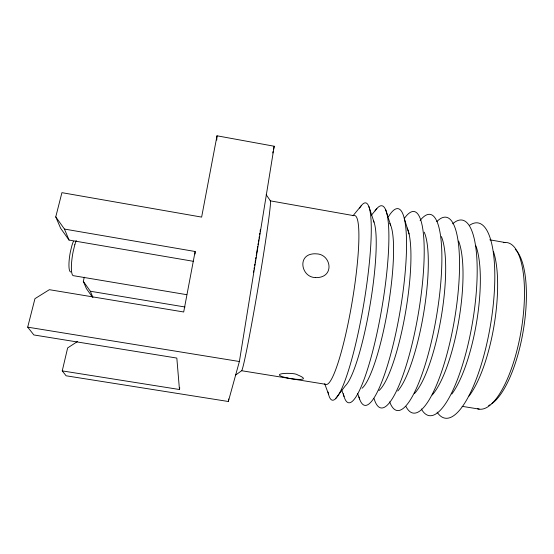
<?xml version="1.0" encoding="UTF-8"?>
<svg xmlns="http://www.w3.org/2000/svg" width="554" height="554" viewBox="0 0 554 554"><rect width="100%" height="100%" fill="white"/><g stroke="black" fill="none" stroke-linecap="round" stroke-linejoin="round"><path stroke-width="0.83" d="M195.098 254.023L195.133 251.502L64.465 229.072L55.76 216.884L61.923 192.66L201.635 217.099L217.016 135.799L274.202 146.242L239.383 361.513L228.345 401.498L66.106 375.785L62.242 370.889L67.643 347.926L77.505 341.506M216.739 140.093L217.016 135.799M228.345 401.498L228.76 398.949M62.242 370.889L179.461 389.51L179.766 387.842M195.133 251.502L183.693 311.985L49.361 289.687L34.95 298.668L27.7 327.151L33.856 334.948L176.83 358.071L179.461 389.51M272.769 152.973L273.129 151.29M273.489 149.608L274.202 146.242M92.276 296.896L86.431 288.641L83.315 281.349L84.291 277.201M74.818 244.75L73.17 251.551A20.692 4.28 -80.4 0 0 73.606 275.719L186.774 294.686M335.502 398.686L345.509 385.612A85.517 13.635 -80.4 0 0 370.155 304.485A85.517 13.635 -80.4 0 0 373.313 220.568M371.422 215.215L376.845 208.553M353.009 215.755L361.201 205.763M235.464 375.176L241.62 370.723A86.313 2.424 -80.4 0 0 259.182 281.086A86.313 2.424 -80.4 0 0 270.13 200.818L353.764 215.665A85.648 11.849 -80.4 0 1 352.946 297.02A85.648 11.849 -80.4 0 1 326.555 384.448L241.62 370.723M315.51 277.561C301.736 277.554 297.041 255.865 312.47 253.954A14.584 12.839 20.3 0 1 316.189 253.85C330.35 253.857 334.699 274.936 319.305 277.374A14.536 14.085 32.2 0 1 315.51 277.561M462.112 406.338L479.999 409.226A84.443 28.496 -80.4 0 0 522.235 323.668A84.443 28.496 -80.4 0 0 503.42 242.687M27.7 327.151L239.383 361.513M83.315 281.349L90.323 291.238L185.029 307.006M55.76 216.884L60.635 228.283L69.042 240.069L193.304 261.294M489.778 239.806L504.874 242.486M286.723 377.766C291.473 379.275 314.014 381.616 297.394 374.802C294.666 372.357 269.673 372.884 283.669 377.149M266.169 194.717L270.539 200.97M64.465 229.072L69.042 240.069M90.323 291.238L92.927 297.491M324.699 383.742L328.48 394.019M341.486 389.427L344.062 396.526M357.628 393.513L359.601 399.019M368.943 206.635L374.012 222.161M385.66 209.62L390.598 225.097M404.531 219.294L409.081 233.982M469.792 225.153A99.007 29.279 -80.4 0 1 490.138 327.116A99.007 29.279 -80.4 0 1 437.099 412.134M475.865 245.782A84.762 24.134 -80.4 0 1 476.8 320.96A84.762 24.134 -80.4 0 1 451.808 394.046M452.687 223.781A99.152 27.264 -80.4 0 1 472.52 322.359A99.152 27.264 -80.4 0 1 421.31 408.935M436.829 221.579A99.298 25.242 -80.4 0 1 454.702 318.391A99.298 25.242 -80.4 0 1 405.95 406.47M441.386 236.544A85.011 20.678 -80.4 0 1 441.074 317.954A85.011 20.678 -80.4 0 1 414.33 393.693M420.098 220.492A99.443 23.206 -80.4 0 1 436.635 315.558A99.443 23.206 -80.4 0 1 389.67 401.879M260.359 229.709A92.913 1.835 -80.4 0 1 260.103 231.392M259.833 233.096A92.913 1.835 -80.4 0 1 259.563 234.834M259.293 236.593A92.913 1.835 -80.4 0 1 259.037 238.185M258.78 239.806A92.913 1.835 -80.4 0 1 258.524 241.447M258.261 243.116A92.913 1.835 -80.4 0 1 257.991 244.799M257.714 246.502A92.913 1.835 -80.4 0 1 256.737 252.582M256.613 253.379A92.913 1.835 -80.4 0 1 256.218 255.796M255.955 257.423A92.913 1.835 -80.4 0 1 255.685 259.057M255.415 260.712A92.913 1.835 -80.4 0 1 255.145 262.367M254.868 264.036A92.913 1.835 -80.4 0 1 254.591 265.712M254.314 267.388A92.913 1.835 -80.4 0 1 254.037 269.071M253.76 270.719A92.913 1.835 -80.4 0 1 253.49 272.333M74.825 244.757A20.692 4.28 -80.4 0 1 76.237 240.512M70.864 271.959A17.444 3.684 -80.4 0 1 70.434 251.592L71.826 245.879A17.444 3.684 -80.4 0 1 73.433 241.309M388.513 216.586A99.741 19.092 -80.4 0 1 400.722 307.366A99.741 19.092 -80.4 0 1 358.937 396.934M375.065 210.894A99.893 17.015 -80.4 0 1 381.651 309.305A99.893 17.015 -80.4 0 1 343.335 393.7M389.774 223.491A85.392 15.415 -80.4 0 1 388.035 307.518A85.392 15.415 -80.4 0 1 362.032 388.278M286.854 377.745A12.984 1.385 8.2 0 1 283.856 377.149M424.219 232.188A85.136 18.933 -80.4 0 1 423.692 313.045A85.136 18.933 -80.4 0 1 397.744 391.006M404.288 218.518A99.595 21.156 -80.4 0 1 418.554 312.38A99.595 21.156 -80.4 0 1 374.082 398.651M407.121 228.026A85.268 17.174 -80.4 0 1 405.514 312.484A85.268 17.174 -80.4 0 1 379.005 390.528M359.581 208.138A100.039 14.93 -80.4 0 1 363.535 305.296A100.039 14.93 -80.4 0 1 328.03 391.969M458.601 241.08A84.887 22.409 -80.4 0 1 458.76 320.683A84.887 22.409 -80.4 0 1 432.196 394.981M493.489 251.599A84.637 25.851 -80.4 0 1 469.03 396.062M479.168 409.143A84.443 28.496 -80.4 0 1 477.541 408.762M515.275 249.355A81.223 27.728 -80.4 0 1 523.897 326.77A81.223 27.728 -80.4 0 1 491.966 403.554M489.923 404.856A81.223 27.728 -80.4 0 1 488.586 405.514"/></g></svg>
